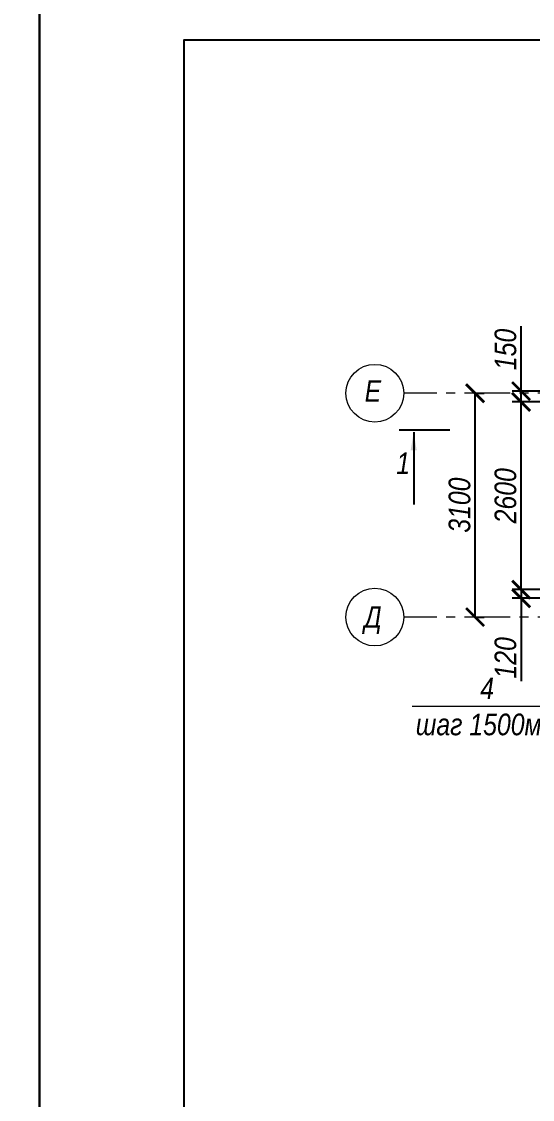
# Model space of a CAD drawing. Header units: millimetres. Extents: x 1582001 to 3303937, y 226471 to 491235.
# Drawn here: x 1623751 to 1630826, y 305771 to 320700 of the extents above; entities that cross this region are included whole.
import ezdxf
from ezdxf.enums import TextEntityAlignment as Align

# ---------------------------------------------------------------- set-up
doc = ezdxf.new("R2010")
doc.units = ezdxf.units.MM
doc.linetypes.add('CENTER', pattern=[50.8, 31.75, -6.35, 6.35, -6.35])
doc.layers.get('Defpoints').update_dxf_attribs({"color": 255, "lineweight": 30})
doc.layers.add('Оси', color=251, linetype='CENTER', lineweight=9)
doc.layers.add('Размеры', color=7, linetype='Continuous', lineweight=18)
doc.layers.add('Формуляр', color=138, linetype='Continuous')
doc.styles.add('GOST 2.304', font='ARIALNI.TTF', dxfattribs={"width": 0.98, "height": 300})
doc.styles.get("Standard").update_dxf_attribs({"font": 'ARIALNI.TTF', "height": 300})
doc.styles.add('Текст', font='ARIALNI.TTF')
doc.dimstyles.new('ISO-25', dxfattribs={"dimscale": 100, "dimtxt": 2.5, "dimasz": 2.5, "dimexe": 1.25, "dimexo": 0.625, "dimtad": 1, "dimdec": 0, "dimtxsty": 'Standard', "dimblk": 'ARCHTICK', "dimcen": 2.5, "dimadec": 0, "dimazin": 0, "dimtfac": 1, "dimtdec": 0, "dimtmove": 0, "dimatfit": 3, "dimfxl": 0, "dimarcsym": 0})

# ---------------------------------------------------------------- blocks, each defined once
blk = doc.blocks.new('_ArchTick')
at = {"color": 0, "linetype": 'ByBlock', "const_width": 0.15}
blk.add_lwpolyline([(-0.5, -0.5), (0.5, 0.5)], dxfattribs=at)
blk = doc.blocks.new('*D1920')
at = {"layer": 'Defpoints', "color": 0, "lineweight": -3, "ltscale": 100, "transparency": 16777216}
for p in [(1630669, 315432), (1631938, 315432), (1631938, 312832)]:
    blk.add_point(p, dxfattribs=at)
at = {"layer": 'Размеры', "color": 0, "lineweight": -2, "ltscale": 100, "transparency": 16777216}
for p, q in [((1631875, 315432), (1630544, 315432)), ((1630669, 312832), (1630669, 315432)), ((1631875, 312832), (1630544, 312832))]:
    blk.add_line(p, q, dxfattribs=at)
at = {"layer": 'Размеры', "color": 0, "lineweight": -2, "ltscale": 100, "transparency": 16777216, "xscale": 250, "yscale": 250, "zscale": 250}
for p, rotation in [((1630669, 315432), 90), ((1630669, 312832), 270)]:
    blk.add_blockref('_ArchTick', p, dxfattribs=dict(at, rotation=rotation))
at = {"layer": 'Размеры', "color": 0, "ltscale": 100, "transparency": 16777216, "insert": (1630453, 314132), "char_height": 300, "attachment_point": 5, "rotation": 90}
blk.add_mtext('2600', dxfattribs=at)
blk = doc.blocks.new('*D1921')
at = {"layer": 'Defpoints', "color": 0, "lineweight": -3, "ltscale": 100, "transparency": 16777216}
for p in [(1630669, 315582), (1632086, 315582), (1632086, 315432)]:
    blk.add_point(p, dxfattribs=at)
at = {"layer": 'Размеры', "color": 0, "lineweight": -2, "ltscale": 100, "transparency": 16777216}
for p, q in [((1630669, 315582), (1630669, 316483)), ((1632023, 315582), (1630544, 315582)), ((1630669, 315432), (1630669, 315582)), ((1632023, 315432), (1630544, 315432))]:
    blk.add_line(p, q, dxfattribs=at)
at = {"layer": 'Размеры', "color": 0, "lineweight": -2, "ltscale": 100, "transparency": 16777216, "xscale": 250, "yscale": 250, "zscale": 250}
for p, rotation in [((1630669, 315582), 90), ((1630669, 315432), 270)]:
    blk.add_blockref('_ArchTick', p, dxfattribs=dict(at, rotation=rotation))
at = {"layer": 'Размеры', "color": 0, "ltscale": 100, "transparency": 16777216, "insert": (1630453, 316158), "char_height": 300, "attachment_point": 5, "rotation": 90}
blk.add_mtext('150', dxfattribs=at)
blk = doc.blocks.new('*D1922')
at = {"layer": 'Defpoints', "color": 0, "lineweight": -3, "ltscale": 100, "transparency": 16777216}
for p in [(1631938, 312832), (1630669, 312712), (1631938, 312712)]:
    blk.add_point(p, dxfattribs=at)
at = {"layer": 'Размеры', "color": 0, "lineweight": -2, "ltscale": 100, "transparency": 16777216}
for p, q in [((1630669, 312832), (1630669, 313082)), ((1631875, 312832), (1630544, 312832)), ((1630669, 312832), (1630669, 312712)), ((1631875, 312712), (1630544, 312712)), ((1630669, 312712), (1630669, 311562))]:
    blk.add_line(p, q, dxfattribs=at)
at = {"layer": 'Размеры', "color": 0, "lineweight": -2, "ltscale": 100, "transparency": 16777216, "xscale": 250, "yscale": 250, "zscale": 250}
for p, rotation in [((1630669, 312832), 270), ((1630669, 312712), 90)]:
    blk.add_blockref('_ArchTick', p, dxfattribs=dict(at, rotation=rotation))
at = {"layer": 'Размеры', "color": 0, "ltscale": 100, "transparency": 16777216, "insert": (1630453, 311887), "char_height": 300, "attachment_point": 5, "rotation": 90}
blk.add_mtext('120', dxfattribs=at)
blk = doc.blocks.new('*D1936')
at = {"layer": 'Defpoints', "color": 0, "lineweight": -3, "ltscale": 100, "transparency": 16777216}
for p in [(1629993, 315552), (1630032, 315552), (1629993, 312452)]:
    blk.add_point(p, dxfattribs=at)
at = {"layer": 'Размеры', "color": 0, "lineweight": -2, "ltscale": 100, "transparency": 16777216}
for p, q in [((1630032, 312452), (1630032, 315552)), ((1630055, 315552), (1630157, 315552)), ((1630055, 312452), (1630157, 312452))]:
    blk.add_line(p, q, dxfattribs=at)
at = {"layer": 'Размеры', "color": 0, "lineweight": -2, "ltscale": 100, "transparency": 16777216, "xscale": 250, "yscale": 250, "zscale": 250}
for p, rotation in [((1630032, 315552), 90), ((1630032, 312452), 270)]:
    blk.add_blockref('_ArchTick', p, dxfattribs=dict(at, rotation=rotation))
at = {"layer": 'Размеры', "color": 0, "ltscale": 100, "transparency": 16777216, "insert": (1629817, 314002), "char_height": 300, "attachment_point": 5, "rotation": 90}
blk.add_mtext('3100', dxfattribs=at)

msp = doc.modelspace()

# ---------------------------------------------------------------- linework, layer by layer
at = {"layer": 'Оси', "ltscale": 20}
for p, q in [((1639662.5, 315552.3), (1629042.9, 315552.3)), ((1639662.5, 312452.3), (1629042.9, 312452.3))]:
    msp.add_line(p, q, dxfattribs=at)
at = {"layer": 'Оси', "linetype": 'Continuous', "ltscale": 100}
for centre in [(1628642.9, 315552.3), (1628642.9, 315552.3), (1628642.9, 312452.3), (1628642.9, 312452.3)]:
    msp.add_circle(centre, 400, dxfattribs=at)
at = {"layer": 'Размеры', "linetype": 'Continuous', "lineweight": 25, "ltscale": 100}
for p, q in [((1628980.9, 315046.4), (1629680.9, 315046.4)), ((1629180.9, 315011.4), (1629180.9, 314011.4))]:
    msp.add_line(p, q, dxfattribs=at)
at = {"layer": 'Размеры', "ltscale": 100}
msp.add_line((1631237.3, 311214.9), (1629159.9, 311214.9), dxfattribs=at)
at = {"layer": 'Размеры', "linetype": 'Continuous', "lineweight": 25, "ltscale": 100}
msp.add_solid([(1629180.9, 315011.4), (1629222.8, 314761), (1629139, 314761)], dxfattribs=at)
at = {"layer": 'Формуляр', "color": 0}
for points in [[(1582000.9, 320955), (1624000.8, 320955), (1624000.8, 291255.1), (1582000.9, 291255.1)], [(1624000.8, 320955), (1666000.8, 320955), (1666000.8, 291255.1), (1624000.8, 291255.1)], [(1626000.8, 291755.1), (1626000.8, 320444.9), (1665500.8, 320444.9), (1665500.8, 291755.1)]]:
    msp.add_lwpolyline(points, close=True, dxfattribs=at)

# ---------------------------------------------------------------- texts
at = {"layer": 'Оси', "linetype": 'Continuous', "ltscale": 100, "style": 'GOST 2.304'}
for s, p in [('Е', (1628616.6, 315583.1)), ('Д', (1628616.6, 312452.3))]:
    msp.add_text(s, height=297.2, dxfattribs=at).set_placement(p, align=Align.MIDDLE_CENTER)
at = {"layer": 'Размеры', "linetype": 'Continuous', "lineweight": 25, "ltscale": 100}
msp.add_text('1', height=300, dxfattribs=at).set_placement((1628939.8, 314431.4))
at = {"layer": 'Размеры', "ltscale": 100, "style": 'Текст'}
for s, p in [('4', (1630103, 311314.9)), ('шаг 1500мм', (1629209.9, 310814.9))]:
    msp.add_text(s, height=300, dxfattribs=at).set_placement(p)

# ---------------------------------------------------------------- dimensions: what is measured, and where the dimension line sits
at = {"layer": 'Размеры', "ltscale": 100}
for base, p1, p2, picture, middle in [((1630668.5, 315582.3), (1632085.7, 315432.3), (1632085.7, 315582.3), '*D1921', (1630452.8, 316157.7)), ((1630032.4, 315552.3), (1629992.8, 312452.3), (1629992.8, 315552.3), '*D1936', (1629816.7, 314002.3)), ((1630668.5, 315432.3), (1631937.6, 312832.3), (1631937.6, 315432.3), '*D1920', (1630452.8, 314132.3)), ((1630668.5, 312712.3), (1631937.6, 312832.3), (1631937.6, 312712.3), '*D1922', (1630452.8, 311887))]:
    dim = msp.add_linear_dim(base=base, p1=p1, p2=p2, angle=90, dimstyle='ISO-25', override={"dimscale": 100}, dxfattribs=at)
    dim.commit()
    dim.dimension.update_dxf_attribs({"geometry": picture, "text_midpoint": middle})

doc.saveas('drawing.dxf')
